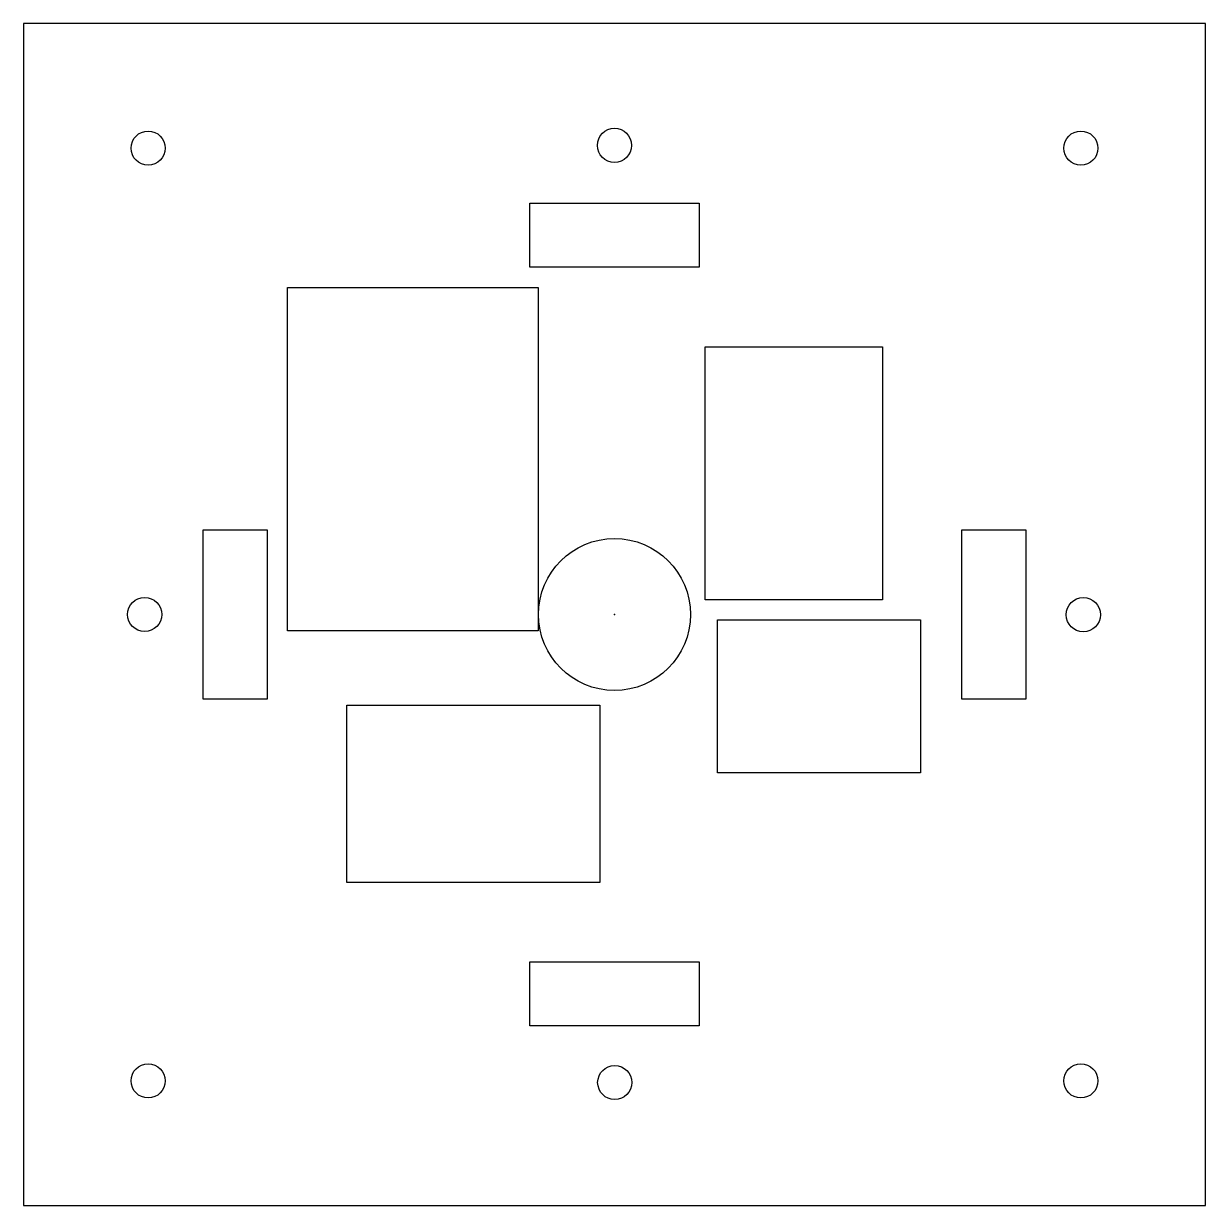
# Model space of a CAD drawing. Header units: millimetres. Extents: x -140 to 140, y -140 to 140.
import ezdxf

# ---------------------------------------------------------------- set-up
doc = ezdxf.new("R2010")
doc.units = ezdxf.units.MM
doc.header["$MEASUREMENT"] = 0
doc.layers.add('V3GrundplattemitServo v4_Sketch1', color=7, linetype='Continuous')
doc.layers.add('V3GrundplattemitServo v4_Sketch2', color=7, linetype='Continuous')

msp = doc.modelspace()

# ---------------------------------------------------------------- linework, layer by layer
at = {"layer": 'V3GrundplattemitServo v4_Sketch1'}
for p, q in [((-140, 140, 10), (-140, -140, 10)), ((140, 140, 10), (-140, 140, 10)), ((140, -140, 10), (140, 140, 10)), ((-20.1, 97.5, 10), (20.1, 97.5, 10)), ((-20.1, 82.3, 10), (-20.1, 97.5, 10)), ((20.1, 97.5, 10), (20.1, 82.3, 10)), ((20.1, 82.3, 10), (-20.1, 82.3, 10)), ((-77.5, -3.9, 10), (-77.5, 77.5, 10)), ((-77.5, 77.5, 10), (-18.1, 77.5, 10)), ((-18.1, 77.5, 10), (-18.1, -3.9, 10)), ((21.5, 3.5, 10), (21.5, 63.4, 10)), ((21.5, 63.4, 10), (63.5, 63.4, 10)), ((63.5, 63.4, 10), (63.5, 3.5, 10)), ((-97.5, 20.1, 10), (-82.3, 20.1, 10)), ((-97.5, -20.1, 10), (-97.5, 20.1, 10)), ((-82.3, 20.1, 10), (-82.3, -20.1, 10)), ((82.3, 20.1, 10), (97.5, 20.1, 10)), ((82.3, -20.1, 10), (82.3, 20.1, 10)), ((97.5, 20.1, 10), (97.5, -20.1, 10)), ((63.5, 3.5, 10), (21.5, 3.5, 10)), ((24.4, -37.5, 10), (24.4, -1.3, 10)), ((24.4, -1.3, 10), (72.5, -1.3, 10)), ((72.5, -1.3, 10), (72.5, -37.5, 10)), ((-18.1, -3.9, 10), (-77.5, -3.9, 10)), ((-82.3, -20.1, 10), (-97.5, -20.1, 10)), ((-63.4, -21.5, 10), (-3.5, -21.5, 10)), ((-63.4, -63.5, 10), (-63.4, -21.5, 10)), ((-3.5, -21.5, 10), (-3.5, -63.5, 10)), ((97.5, -20.1, 10), (82.3, -20.1, 10)), ((72.5, -37.5, 10), (24.4, -37.5, 10)), ((-3.5, -63.5, 10), (-63.4, -63.5, 10)), ((-20.1, -82.3, 10), (20.1, -82.3, 10)), ((-20.1, -97.5, 10), (-20.1, -82.3, 10)), ((20.1, -82.3, 10), (20.1, -97.5, 10)), ((20.1, -97.5, 10), (-20.1, -97.5, 10)), ((-140, -140, 10), (140, -140, 10))]:
    msp.add_line(p, q, dxfattribs=at)
for centre, radius in [((-110.5, 110.5, 10), 4.05), ((110.5, 110.5, 10), 4.05), ((0, 0, 10), 18), ((-110.5, -110.5, 10), 4.05), ((110.5, -110.5, 10), 4.05)]:
    msp.add_circle(centre, radius, dxfattribs=at)
msp.add_point((0, 0, 10), dxfattribs=at)
at = {"layer": 'V3GrundplattemitServo v4_Sketch2'}
for centre in [(-0.01, 111.16, 10), (-111.33, 0.01, 10), (111.07, -0.05, 10), (0.06, -110.89, 10)]:
    msp.add_circle(centre, 4.05, dxfattribs=at)
msp.add_point((0, 0, 10), dxfattribs=at)

doc.saveas('drawing.dxf')
